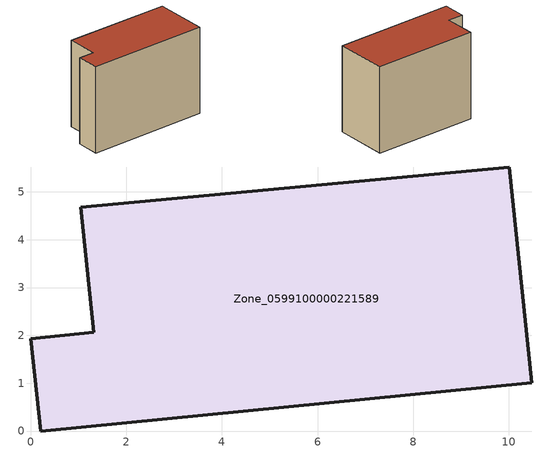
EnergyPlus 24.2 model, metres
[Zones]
Zone_0599100000221589
 floor ground (C_G): 0,1.93 1.32,2.07 1.05,4.68 10.01,5.52 10.48,1.01 0.21,0 z0
 wall outside (C_F): 1.32,2.07 0,1.93 0.21,0 10.48,1.01 10.01,5.52 1.05,4.68 1.32,2.07 z0:7.52
 roof outside (C_R): 10.01,5.52 1.05,4.68 1.32,2.07 0,1.93 0.21,0 10.48,1.01 z7.52
[BUILDING]
Pand.0599100000221589: North Axis=0; Terrain=City; Loads Convergence Tolerance Value=0.04; Temperature Convergence Tolerance Value=0.4; Solar Distribution=FullExterior; Maximum Number of Warmup Days=25; Minimum Number of Warmup Days=1
[Site:Location]
Rotterdam.The.Hague.AP_ZH_NLD Design_Conditions: Latitude=51.96; Longitude=4.45; Time Zone=1; Elevation=-4.5
[SITE:GROUNDTEMPERATURE:BUILDINGSURFACE]
18, 18, 18, 18, 18, 18, 18, 18, 18, 18, 18, 18
[MATERIAL] Thermal Absorptance=0.9; Solar Absorptance=0.7; Visible Absorptance=0.7
Name | Roughness | Thickness | Conductivity | Density | Specific Heat
G.TI.1946 | MediumSmooth | 0.15 | 1 | 540 | 1210
F.TI.1946 | Rough | 0.3 | 0.857143 | 1920 | 840
R.TI.1946 | MediumRough | 0.2 | 0.1 | 1500 | 1000
[CONSTRUCTION]
C_G: G.TI.1946
C_F: F.TI.1946
C_R: R.TI.1946
[ZONE]
Zone_0599100000221589: Type=1; Multiplier=1; Ceiling Height=Autocalculate; Volume=Autocalculate; Floor Area=autocalculate; Part of Total Floor Area=Yes
[ZONEINFILTRATION:DESIGNFLOWRATE]
Infil_Zone_0599100000221589: Zone or ZoneList or Space or SpaceList=Zone_0599100000221589; Schedule=AlwaysOn; Design Flow Rate Calculation Method=Flow/Area; Flow Rate per Floor Area=0.003; Constant Term Coefficient=1; Temperature Term Coefficient=0; Velocity Term Coefficient=0; Velocity Squared Term Coefficient=0
[HVACTEMPLATE:ZONE:IDEALLOADSAIRSYSTEM]
Zone_0599100000221589: Maximum Heating Supply Air Temperature=50; Minimum Cooling Supply Air Temperature=13; Maximum Heating Supply Air Humidity Ratio=0.0156; Minimum Cooling Supply Air Humidity Ratio=0.0077; Heating Limit=NoLimit; Cooling Limit=NoLimit; Dehumidification Control Type=ConstantSensibleHeatRatio; Cooling Sensible Heat Ratio=0.7; Dehumidification Setpoint=60; Humidification Control Type=None; Humidification Setpoint=30; Outdoor Air Method=None; Outdoor Air Flow Rate per Person=0.00944; Outdoor Air Flow Rate per Zone Floor Area=0; Outdoor Air Flow Rate per Zone=0; Demand Controlled Ventilation Type=None; Outdoor Air Economizer Type=NoEconomizer; Heat Recovery Type=None; Sensible Heat Recovery Effectiveness=0.7; Latent Heat Recovery Effectiveness=0.65
[ZONECONTROL:THERMOSTAT]
ThermostatControl_Zone_0599100000221589: Zone or ZoneList=Zone_0599100000221589; Control Type Schedule=DualSetpointControlType; Control 1=Thermostat_Zone_0599100000221589; Temperature Difference Between Cutout And Setpoint=0
[THERMOSTATSETPOINT:DUALSETPOINT]
Thermostat_Zone_0599100000221589: Heating Setpoint Temperature Schedule=HeatingSetpoint_Zone_0599100000221589; Cooling Setpoint Temperature Schedule=CoolingSetpoint_Zone_0599100000221589
[SCHEDULE:COMPACT]
HeatingSetpoint_Zone_0599100000221589: Through: 12/31, For: AllDays, Until: 24:00, 21
CoolingSetpoint_Zone_0599100000221589: Through: 12/31, For: AllDays, Until: 24:00, 24
DualSetpointControlType: Through: 12/31, For: AllDays, Until: 24:00, 4
AlwaysOn: Through: 12/31, For: AllDays, Until: 24:00, 1
